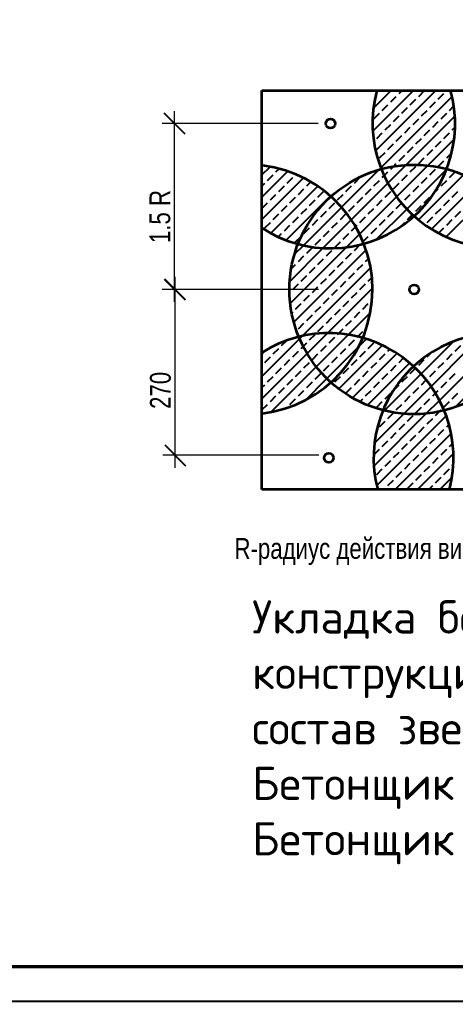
# Model space of a CAD drawing. Header units: millimetres. Extents: x 5763 to 12018931, y 39842 to 3600577.
# Drawn here: x 491575 to 504160, y 195400 to 223732 of the extents above; entities that cross this region are included whole.
import ezdxf

# ---------------------------------------------------------------- set-up
doc = ezdxf.new("R2010")
doc.units = ezdxf.units.MM
doc.layers.add('1serv', color=7, linetype='Continuous')
doc.styles.add('ISOCPEUR', font='isocpeur.ttf')
doc.styles.add('TXT0', font='txt', dxfattribs={"width": 0.8})

msp = doc.modelspace()

# ---------------------------------------------------------------- linework, layer by layer
at = {"color": 0, "lineweight": 35}
for p, q in [((498572.47975, 210171.39176), (498572.47975, 221691.39176)), ((498572.47975, 221691.39176), (508772.47975, 221691.39176)), ((508772.47972, 210171.39177), (498572.47975, 210171.39176))]:
    msp.add_line(p, q, dxfattribs=at)
at = {"color": 0, "linetype": 'ByBlock', "lineweight": 25}
for p, q in [((496352.47975, 220431.39176), (495752.47975, 221031.39176)), ((495752.47975, 216245.55579), (496352.47975, 215645.55579)), ((496366.64368, 215645.55579), (495766.64368, 216245.55579)), ((495766.64368, 211459.71981), (496366.64368, 210859.71981))]:
    msp.add_line(p, q, dxfattribs=at)
at = {"color": 0}
msp.add_lwpolyline([(411614.6773, 195399.82394), (411614.6773, 314199.82394), (579814.6773, 314199.82394), (579814.6773, 195399.82394)], close=True, dxfattribs=at)
at = {"color": 0, "lineweight": 40, "const_width": 100}
msp.add_lwpolyline([(415614.6773, 196399.82394), (415614.6773, 313199.82394), (578814.6773, 313199.82394), (578814.6773, 196399.82394)], close=True, dxfattribs=at)
at = {"color": 0, "lineweight": 35}
for centre, radius in [((500552.47975, 220731.39176), 134.16408), ((502966.64368, 215945.55579), 3600), ((502966.64368, 215945.55579), 134.16408), ((500506.64368, 211085.55579), 134.16408)]:
    msp.add_circle(centre, radius, dxfattribs=at)
for centre, radius, start, end in [((500552.47975, 220731.39176), 3600, 236.57518882, 15.466009957), ((505367.38923, 220746.12832), 3600.56901, 164.779663552, 16.432123042), ((498166.64368, 215945.55579), 3600, 276.514166731, 83.20473217), ((500506.64368, 211085.55579), 3600, 345.289544457, 122.416326112), ((505398.31581, 211085.55579), 3600, 349.157561312, 194.710455543)]:
    msp.add_arc(centre, radius, start, end, dxfattribs=at)
at = {"layer": '1serv', "color": 0, "lineweight": 25, "ltscale": 100}
for p, q in [((501774.01659, 220515.2722), (502950.13615, 221691.39176)), ((501793.06315, 221180.8972), (502303.55771, 221691.39176)), ((501855.5879, 219950.26508), (503596.71459, 221691.39176)), ((501863.3819, 221574.50503), (501888.16023, 221599.28336)), ((501968.98253, 221680.10566), (501980.26863, 221691.39176)), ((502534.73867, 221599.28336), (502626.84707, 221691.39176)), ((503100.4948, 221518.46105), (503262.13941, 221680.10566)), ((503666.25094, 221437.63875), (503827.89555, 221599.28336)), ((503908.71785, 221680.10566), (503920.00395, 221691.39176)), ((502006.1921, 219454.29083), (504066.2962, 221514.39493)), ((502049.80484, 221114.34953), (502211.44945, 221275.99414)), ((502292.27175, 221356.81644), (502453.91636, 221518.46105)), ((502858.02789, 221275.99414), (503019.6725, 221437.63875)), ((503423.78402, 221195.17183), (503585.42863, 221356.81644)), ((501807.33792, 220871.88261), (501968.98253, 221033.52722)), ((502615.56097, 221033.52722), (502777.20558, 221195.17183)), ((503181.31711, 220952.70492), (503342.96172, 221114.34953)), ((503747.07324, 220871.88261), (503908.71785, 221033.52722)), ((503989.54016, 221114.34953), (504116.22306, 221241.03243)), ((502130.62714, 220548.59339), (502292.27175, 220710.238)), ((502373.09406, 220791.06031), (502534.73867, 220952.70492)), ((502736.6833, 219538.20359), (504145.98696, 220947.50725)), ((502938.85019, 220710.238), (503100.4948, 220871.88261)), ((503504.60633, 220629.4157), (503666.25094, 220791.06031)), ((501888.16023, 220306.12648), (502049.80484, 220467.77109)), ((502696.38328, 220467.77109), (502858.02789, 220629.4157)), ((503262.13941, 220386.94878), (503423.78402, 220548.59339)), ((503827.89555, 220306.12648), (503989.54016, 220467.77109)), ((504070.36246, 220548.59339), (504151.03077, 220629.2617)), ((501804.80481, 220222.77107), (501807.33792, 220225.30417)), ((502211.44945, 219982.83726), (502373.09406, 220144.48187)), ((502453.91636, 220225.30417), (502615.56097, 220386.94878)), ((503019.6725, 220144.48187), (503181.31711, 220306.12648)), ((503368.15357, 219523.09542), (504123.925, 220278.86685)), ((503585.42863, 220063.65956), (503747.07324, 220225.30417)), ((501968.98253, 219740.37034), (502130.62714, 219902.01495)), ((502777.20558, 219902.01495), (502938.85019, 220063.65956)), ((503342.96172, 219821.19265), (503504.60633, 219982.83726)), ((503908.71785, 219740.37034), (504050.99956, 219882.65205)), ((502371.15366, 219495.96304), (502453.91636, 219578.72573)), ((502534.73867, 219659.54804), (502696.38328, 219821.19265)), ((503100.4948, 219578.72573), (503262.13941, 219740.37034)), ((503666.25094, 219497.90343), (503827.89555, 219659.54804)), ((498572.47975, 219253.47068), (498807.13113, 219488.12206)), ((498572.47975, 218606.89224), (499321.03711, 219355.4496)), ((498978.55724, 219336.25882), (499072.12052, 219429.82209)), ((499769.47658, 217217.57531), (501951.30946, 219399.40819)), ((502102.73158, 219227.54095), (502211.44945, 219336.25882)), ((502211.4185, 219012.93879), (502736.6833, 219538.20359)), ((502292.27175, 219417.08112), (502371.15366, 219495.96304)), ((502463.05537, 218617.99722), (503368.15357, 219523.09542)), ((502757.41539, 218265.7788), (503900.91441, 219409.27782)), ((502858.02789, 219336.25882), (503019.6725, 219497.90343)), ((503423.78402, 219255.43651), (503585.42863, 219417.08112)), ((503900.91441, 219409.27782), (503911.09639, 219419.4598)), ((503989.54016, 219174.61421), (504151.18477, 219336.25882)), ((498572.47975, 217960.3138), (499777.31056, 219165.14461)), ((498572.47975, 218930.18132), (498655.26802, 219012.9696)), ((498736.09033, 219093.7919), (498897.73494, 219255.43651)), ((499301.84646, 219012.9696), (499463.49107, 219174.61421)), ((499544.31338, 219255.43651), (499555.66877, 219266.7919)), ((499867.6026, 218932.14729), (499986.91229, 219051.45698)), ((500336.36426, 217137.88455), (502211.4185, 219012.93879)), ((501241.58178, 219012.9696), (501403.22639, 219174.61421)), ((501807.33792, 218932.14729), (501968.98253, 219093.7919)), ((502049.80484, 219174.61421), (502102.73158, 219227.54095)), ((502373.09406, 218851.32499), (502534.73867, 219012.9696)), ((502615.56097, 219093.7919), (502777.20558, 219255.43651)), ((503093.03424, 217954.81921), (504390.30713, 219252.0921)), ((503181.31711, 219012.9696), (503342.96172, 219174.61421)), ((503470.52755, 217685.73407), (504817.8879, 219033.09443)), ((503747.07324, 218932.14729), (503908.71785, 219093.7919)), ((498829.32392, 217570.57953), (500185.16666, 218926.42227)), ((499059.37955, 218770.50268), (499221.02416, 218932.14729)), ((499625.13568, 218689.68038), (499786.78029, 218851.32499)), ((500190.89182, 218608.85807), (500352.53643, 218770.50268)), ((500999.11487, 218770.50268), (501160.75948, 218932.14729)), ((501564.871, 218689.68038), (501726.51561, 218851.32499)), ((502130.62714, 218608.85807), (502292.27175, 218770.50268)), ((502938.85019, 218770.50268), (503100.4948, 218932.14729)), ((503504.60633, 218689.68038), (503544.77292, 218729.84697)), ((503544.77292, 218729.84697), (503666.25094, 218851.32499)), ((503892.75502, 217461.38311), (505200.23557, 218768.86365)), ((504070.36246, 218608.85807), (504232.00707, 218770.50268)), ((498574.44572, 218285.56885), (498736.09033, 218447.21346)), ((498816.91263, 218528.03577), (498978.55724, 218689.68038)), ((499272.10039, 217366.77756), (500549.44474, 218644.12191)), ((499382.66877, 218447.21346), (499544.31338, 218608.85807)), ((499948.4249, 218366.39116), (500110.06951, 218528.03577)), ((500514.18104, 218285.56885), (500675.82565, 218447.21346)), ((500756.64795, 218528.03577), (500918.29256, 218689.68038)), ((501005.00466, 217159.94651), (502463.05537, 218617.99722)), ((501322.40409, 218447.21346), (501484.0487, 218608.85807)), ((501888.16023, 218366.39116), (502049.80484, 218528.03577)), ((502605.03704, 218436.68953), (502615.56097, 218447.21346)), ((502696.38328, 218528.03577), (502858.02789, 218689.68038)), ((503262.13941, 218447.21346), (503423.78402, 218608.85807)), ((503827.89555, 218366.39116), (503989.54016, 218528.03577)), ((499140.20185, 218204.74655), (499301.84646, 218366.39116)), ((499705.95799, 218123.92424), (499867.6026, 218285.56885)), ((500271.71412, 218043.10194), (500433.35873, 218204.74655)), ((501079.93717, 218204.74655), (501241.58178, 218366.39116)), ((501645.69331, 218123.92424), (501807.33792, 218285.56885)), ((501874.59369, 217382.95709), (502757.41539, 218265.7788)), ((502211.44945, 218043.10194), (502373.09406, 218204.74655)), ((502453.91636, 218285.56885), (502605.03704, 218436.68953)), ((503019.6725, 218204.74655), (503181.31711, 218366.39116)), ((503585.42863, 218123.92424), (503747.07324, 218285.56885)), ((504151.18477, 218043.10194), (504312.82938, 218204.74655)), ((498655.26802, 217719.81271), (498816.91263, 217881.45733)), ((498897.73494, 217962.27963), (499059.37955, 218123.92424)), ((499463.49107, 217881.45733), (499625.13568, 218043.10194)), ((500029.24721, 217800.63502), (500190.89182, 217962.27963)), ((500595.00334, 217719.81271), (500756.64795, 217881.45733)), ((500837.47026, 217962.27963), (500999.11487, 218123.92424)), ((501403.22639, 217881.45733), (501564.871, 218043.10194)), ((501968.98253, 217800.63502), (502130.62714, 217962.27963)), ((502554.02454, 217739.09859), (502696.38328, 217881.45733)), ((502777.20558, 217962.27963), (502920.07709, 218105.15114)), ((502920.07709, 218105.15114), (502938.85019, 218123.92424)), ((503342.96172, 217881.45733), (503504.60633, 218043.10194)), ((503908.71785, 217800.63502), (504070.36246, 217962.27963)), ((499221.02416, 217638.99041), (499382.66877, 217800.63502)), ((499786.78029, 217558.1681), (499948.4249, 217719.81271)), ((500352.53643, 217477.3458), (500514.18104, 217638.99041)), ((501160.75948, 217638.99041), (501322.40409, 217800.63502)), ((501726.51561, 217558.1681), (501888.16023, 217719.81271)), ((503675.76657, 217567.68374), (503827.89555, 217719.81271)), ((499044.48712, 217462.45337), (499140.20185, 217558.1681)), ((499544.31338, 217315.70119), (499705.95799, 217477.3458)), ((500110.06951, 217234.87888), (500271.71412, 217396.52349)), ((500675.82565, 217154.05658), (500837.47026, 217315.70119)), ((500918.29256, 217396.52349), (501079.93717, 217558.1681)), ((501484.0487, 217315.70119), (501645.69331, 217477.3458)), ((504122.33698, 217367.67571), (504151.18477, 217396.52349)), ((499373.99588, 216175.51617), (500336.36426, 217137.88455)), ((499389.10405, 215544.0459), (501005.00466, 217159.94651)), ((499492.73967, 215001.10308), (501580.32804, 217088.69145)), ((499512.79128, 216960.89001), (499769.47658, 217217.57531)), ((499867.6026, 216992.41197), (500029.24721, 217154.05658)), ((500433.35873, 216911.58966), (500595.00334, 217073.23427)), ((501241.58178, 217073.23427), (501401.21946, 217232.87195)), ((501401.21946, 217232.87195), (501403.22639, 217234.87888)), ((499625.13568, 216749.94505), (499786.78029, 216911.58966)), ((500190.89182, 216669.12275), (500352.53643, 216830.76736)), ((500756.64795, 216588.30044), (500918.29256, 216749.94505)), ((500999.11487, 216830.76736), (501160.75948, 216992.41197)), ((501564.871, 216749.94505), (501653.99669, 216839.07074)), ((499416.23643, 216541.04581), (499544.31338, 216669.12275)), ((499741.5248, 214603.30977), (501711.49398, 216573.27895)), ((499948.4249, 216426.65583), (500110.06951, 216588.30044)), ((500514.18104, 216345.83353), (500675.82565, 216507.47814)), ((501322.40409, 216507.47814), (501484.0487, 216669.12275)), ((499705.95799, 216184.18892), (499867.6026, 216345.83353)), ((500271.71412, 216103.36661), (500433.35873, 216265.01122)), ((500837.47026, 216022.54431), (500999.11487, 216184.18892)), ((501079.93717, 216265.01122), (501241.58178, 216426.65583)), ((501645.69331, 216184.18892), (501750.24828, 216288.74389)), ((499463.49107, 215941.722), (499625.13568, 216103.36661)), ((500029.24721, 215860.8997), (500190.89182, 216022.54431)), ((500470.16443, 214685.37096), (501766.46254, 215981.66907)), ((500595.00334, 215780.07739), (500756.64795, 215941.722)), ((501403.22639, 215941.722), (501564.871, 216103.36661)), ((499368.01376, 215846.24469), (499382.66877, 215860.8997)), ((499786.78029, 215618.43278), (499948.4249, 215780.07739)), ((500352.53643, 215537.61048), (500514.18104, 215699.25509)), ((500918.29256, 215456.78817), (501079.93717, 215618.43278)), ((501160.75948, 215699.25509), (501322.40409, 215860.8997)), ((501726.51561, 215618.43278), (501754.16597, 215646.08313)), ((499544.31338, 215375.96587), (499705.95799, 215537.61048)), ((500110.06951, 215295.14356), (500271.71412, 215456.78817)), ((500675.82565, 215214.32126), (500837.47026, 215375.96587)), ((501484.0487, 215375.96587), (501645.69331, 215537.61048)), ((499431.84562, 215263.49811), (499463.49107, 215295.14356)), ((499867.6026, 215052.67665), (500029.24721, 215214.32126)), ((500433.35873, 214971.85434), (500595.00334, 215133.49895)), ((500999.11487, 214891.03204), (501160.75948, 215052.67665)), ((501072.22244, 214640.85052), (501703.00095, 215271.62904)), ((501241.58178, 215133.49895), (501403.22639, 215295.14356)), ((499625.13568, 214810.20973), (499786.78029, 214971.85434)), ((500190.89182, 214729.38743), (500352.53643, 214891.03204)), ((500783.01449, 214674.93166), (500918.29256, 214810.20973)), ((501564.871, 214810.20973), (501591.73867, 214837.0774)), ((498572.47975, 213434.26471), (499660.10737, 214521.89234)), ((499660.10737, 214521.89234), (499741.5248, 214603.30977)), ((499879.10504, 214094.31157), (500470.16443, 214685.37096)), ((499948.4249, 214486.92051), (500110.06951, 214648.56512)), ((500143.33582, 213711.9639), (501072.22244, 214640.85052)), ((500449.64928, 213371.69892), (501595.03655, 214517.0862)), ((500514.18104, 214406.09821), (500675.82565, 214567.74282)), ((500756.64795, 214648.56512), (500783.01449, 214674.93166)), ((501079.93717, 214325.2759), (501241.58178, 214486.92051)), ((501322.40409, 214567.74282), (501341.96496, 214587.30369)), ((501341.96496, 214587.30369), (501484.0487, 214729.38743)), ((498897.73494, 214082.80899), (499059.37955, 214244.4536)), ((499140.20185, 214325.2759), (499287.91414, 214472.98819)), ((499705.95799, 214244.4536), (499763.64645, 214302.14205)), ((499763.64645, 214302.14205), (499867.6026, 214406.09821)), ((500271.71412, 214163.63129), (500433.35873, 214325.2759)), ((500797.19521, 213072.66642), (502058.45201, 214333.92321)), ((500837.47026, 214082.80899), (500999.11487, 214244.4536)), ((501645.69331, 214244.4536), (501807.33792, 214406.09821)), ((502211.44945, 214163.63129), (502271.23964, 214223.42148)), ((503170.91076, 213506.64664), (504112.27374, 214448.00962)), ((503457.92963, 213147.08707), (504580.5151, 214269.67254)), ((504151.18477, 214163.63129), (504312.82938, 214325.2759)), ((498572.47975, 214080.84315), (498678.41426, 214186.77767)), ((498572.47975, 212787.68627), (499879.10504, 214094.31157)), ((498655.26802, 213840.34207), (498816.91263, 214001.98668)), ((499221.02416, 213759.51977), (499382.66877, 213921.16438)), ((499463.49107, 214001.98668), (499625.13568, 214163.63129)), ((500029.24721, 213921.16438), (500190.89182, 214082.80899)), ((500595.00334, 213840.34207), (500756.64795, 214001.98668)), ((501160.75948, 213759.51977), (501322.40409, 213921.16438)), ((501187.19579, 212816.08855), (502472.51368, 214101.40644)), ((501403.22639, 214001.98668), (501564.871, 214163.63129)), ((501968.98253, 213921.16438), (502130.62714, 214082.80899)), ((502534.73867, 213840.34207), (502662.81782, 213968.42122)), ((503100.4948, 213759.51977), (503262.13941, 213921.16438)), ((503342.96172, 214001.98668), (503460.45481, 214119.47977)), ((503908.71785, 213921.16438), (504070.36246, 214082.80899)), ((498572.47975, 213757.55379), (498574.44572, 213759.51977)), ((498840.57043, 212409.19852), (500143.33582, 213711.9639)), ((498978.55724, 213517.05285), (499140.20185, 213678.69746)), ((499786.78029, 213678.69746), (499948.4249, 213840.34207)), ((500352.53643, 213597.87516), (500514.18104, 213759.51977)), ((500918.29256, 213517.05285), (501079.93717, 213678.69746)), ((501623.27664, 212605.59097), (502842.52344, 213824.83777)), ((501726.51561, 213678.69746), (501888.16023, 213840.34207)), ((502292.27175, 213597.87516), (502453.91636, 213759.51977)), ((502858.02789, 213517.05285), (503011.85649, 213670.88145)), ((503011.85649, 213670.88145), (503019.6725, 213678.69746)), ((503666.25094, 213678.69746), (503827.89555, 213840.34207)), ((503701.726, 212744.30501), (504826.12136, 213868.70036)), ((498736.09033, 213274.58594), (498897.73494, 213436.23055)), ((499301.84646, 213193.76363), (499463.49107, 213355.40824)), ((499544.31338, 213436.23055), (499705.95799, 213597.87516)), ((499831.71276, 212753.76241), (500449.64928, 213371.69892)), ((500110.06951, 213355.40824), (500271.71412, 213517.05285)), ((500675.82565, 213274.58594), (500837.47026, 213436.23055)), ((501241.58178, 213193.76363), (501403.22639, 213355.40824)), ((501484.0487, 213436.23055), (501645.69331, 213597.87516)), ((502049.80484, 213355.40824), (502211.44945, 213517.05285)), ((502112.59284, 212448.32872), (503170.91076, 213506.64664)), ((502615.56097, 213274.58594), (502777.20558, 213436.23055)), ((503319.65496, 213332.10148), (503342.96172, 213355.40824)), ((503423.78402, 213436.23055), (503585.42863, 213597.87516)), ((503989.54016, 213355.40824), (504151.18477, 213517.05285)), ((504149.3928, 212545.39336), (505114.83027, 213510.83083)), ((498572.47975, 213110.97535), (498655.26802, 213193.76363)), ((499059.37955, 212951.29671), (499221.02416, 213112.94132)), ((499867.6026, 213112.94132), (500029.24721, 213274.58594)), ((500999.11487, 212951.29671), (501160.75948, 213112.94132)), ((501807.33792, 213112.94132), (501968.98253, 213274.58594)), ((502373.09406, 213032.11902), (502534.73867, 213193.76363)), ((502668.74502, 212357.90246), (503457.92963, 213147.08707)), ((502938.85019, 212951.29671), (503100.4948, 213112.94132)), ((503181.31711, 213193.76363), (503319.65496, 213332.10148)), ((503747.07324, 213112.94132), (503908.71785, 213274.58594)), ((498816.91263, 212708.8298), (498978.55724, 212870.47441)), ((499382.66877, 212628.00749), (499544.31338, 212789.6521)), ((499625.13568, 212870.47441), (499786.78029, 213032.11902)), ((501399.133, 212704.73641), (501484.0487, 212789.6521)), ((501564.871, 212870.47441), (501726.51561, 213032.11902)), ((502130.62714, 212789.6521), (502292.27175, 212951.29671)), ((502696.38328, 212708.8298), (502858.02789, 212870.47441)), ((503262.13941, 212628.00749), (503423.78402, 212789.6521)), ((503504.60633, 212870.47441), (503585.43814, 212951.30622)), ((503585.43814, 212951.30622), (503666.25094, 213032.11902)), ((504070.36246, 212789.6521), (504232.00707, 212951.29671)), ((498574.44572, 212466.36288), (498736.09033, 212628.00749)), ((499275.12207, 212520.4608), (499301.84646, 212547.18519)), ((501888.16023, 212547.18519), (502049.80484, 212708.8298)), ((502453.91636, 212466.36288), (502615.56097, 212628.00749)), ((503019.6725, 212385.54058), (503181.31711, 212547.18519)), ((503320.39999, 212362.97899), (503701.726, 212744.30501)), ((503827.89555, 212547.18519), (503989.54016, 212708.8298)), ((501806.11632, 210848.69533), (503320.39999, 212362.97899)), ((501823.77385, 211512.9313), (502668.74502, 212357.90246)), ((501888.55758, 210284.55815), (503897.82211, 212293.82267)), ((502035.86197, 212371.59785), (502112.59284, 212448.32872)), ((502211.44945, 212223.89597), (502373.09406, 212385.54058)), ((502777.20558, 212143.07366), (502938.85019, 212304.71827)), ((503342.96172, 212062.25136), (503504.60633, 212223.89597)), ((503585.42863, 212304.71827), (503702.21529, 212421.50493)), ((503702.21529, 212421.50493), (503747.07324, 212466.36288)), ((501968.98253, 211981.42905), (502130.62714, 212143.07366)), ((502534.73867, 211900.60675), (502696.38328, 212062.25136)), ((503100.4948, 211819.78444), (503262.13941, 211981.42905)), ((503908.71785, 211981.42905), (503975.53728, 212048.24848)), ((502292.27175, 211658.13983), (502453.91636, 211819.78444)), ((502421.96964, 210171.39176), (504037.63455, 211787.05667)), ((502858.02789, 211577.31753), (503019.6725, 211738.96214)), ((503423.78402, 211496.49522), (503585.42863, 211658.13983)), ((503666.25094, 211738.96214), (503827.89555, 211900.60675)), ((502049.80484, 211415.67292), (502211.44945, 211577.31753)), ((502615.56097, 211334.85061), (502777.20558, 211496.49522)), ((503181.31711, 211254.02831), (503342.96172, 211415.67292)), ((503989.54016, 211415.67292), (504081.78186, 211507.91463)), ((501807.33792, 211173.206), (501968.98253, 211334.85061)), ((502373.09406, 211092.3837), (502534.73867, 211254.02831)), ((502938.85019, 211011.56139), (503100.4948, 211173.206)), ((503068.54808, 210171.39176), (504104.58033, 211207.42401)), ((503504.60633, 210930.73909), (503666.25094, 211092.3837)), ((503747.07324, 211173.206), (503908.71785, 211334.85061)), ((502130.62714, 210849.91678), (502292.27175, 211011.56139)), ((502696.38328, 210769.09448), (502858.02789, 210930.73909)), ((503262.13941, 210688.27217), (503423.78402, 210849.91678)), ((504070.36246, 210849.91678), (504100.79008, 210880.3444)), ((501888.16023, 210607.44987), (502049.80484, 210769.09448)), ((502453.91636, 210526.62756), (502615.56097, 210688.27217)), ((503019.6725, 210445.80526), (503181.31711, 210607.44987)), ((503585.42863, 210364.98295), (503747.07324, 210526.62756)), ((503715.12652, 210171.39176), (504061.60218, 210517.86742)), ((503827.89555, 210607.44987), (503989.54016, 210769.09448)), ((502211.44945, 210284.16065), (502373.09406, 210445.80526)), ((502777.20558, 210203.33834), (502938.85019, 210364.98295)), ((503391.83744, 210171.39176), (503504.60633, 210284.16065)), ((502098.68056, 210171.39176), (502130.62714, 210203.33834))]:
    msp.add_line(p, q, dxfattribs=at)
at = {"layer": '1serv', "color": 0, "lineweight": 15, "ltscale": 100}
for p, q in [((496052.47975, 215585.55579), (496052.47975, 221091.39176)), ((500192.47975, 220731.39176), (495692.47975, 220731.39176)), ((496066.64368, 210799.71981), (496066.64368, 216305.55579)), ((500206.64368, 215945.55579), (495692.47975, 215945.55579)), ((500206.64368, 215945.55579), (495706.64368, 215945.55579)), ((500220.80762, 211159.71981), (495706.64368, 211159.71981))]:
    msp.add_line(p, q, dxfattribs=at)

# ---------------------------------------------------------------- texts
at = {"lineweight": 20, "insert": (498287.4926, 206974.77475), "char_height": 960, "attachment_point": 1, "style": 'ISOCPEUR'}
msp.add_mtext_dynamic_manual_height_columns('Укладка бетонной смеси в конструкции^Jсостав звена^JБетонщик 4 разряда-1(Б1)^JБетонщик 2 разряда-1(Б2)', width=22110.3017571, gutter_width=12.5, heights=[0], dxfattribs=at)
at = {"layer": '1serv', "color": 0, "lineweight": 20, "style": 'TXT0', "width": 0.8}
msp.add_text('1.5 R', height=600, rotation=90, dxfattribs=at).set_placement((495924.86719, 217282.47377))
at = {"layer": '1serv', "color": 0, "style": 'TXT0', "width": 0.8}
msp.add_text('270', height=600, rotation=90, dxfattribs=at).set_placement((495939.03113, 212496.6378))
at = {"layer": '1serv', "color": 0, "lineweight": 25, "ltscale": 100, "insert": (500863.48568, 208380.24366), "char_height": 1200, "width": 104754.0284962, "attachment_point": 5, "style": 'TXT0'}
msp.add_mtext('       {\\H0.5x;  R-радиус действия вибратора}', dxfattribs=at)

doc.saveas('drawing.dxf')
